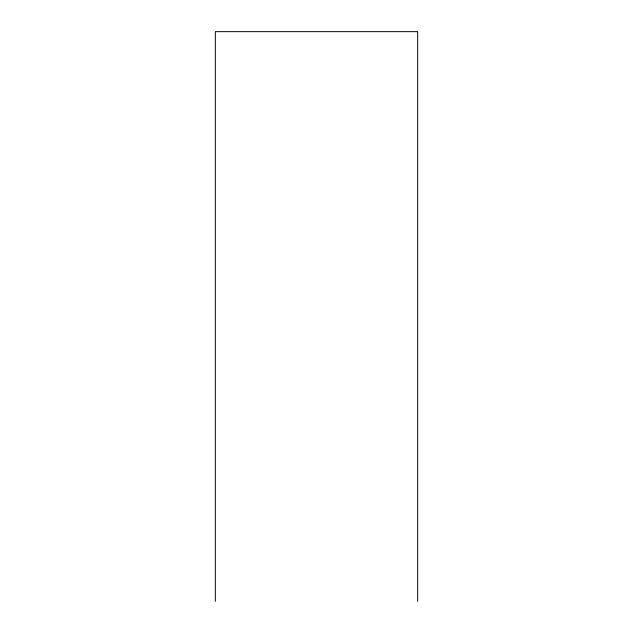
<?xml version="1.0" encoding="UTF-8"?>
<svg xmlns="http://www.w3.org/2000/svg" width="633" height="633" viewBox="0 0 633 633"><rect width="100%" height="100%" fill="white"/><g stroke="black" fill="none" stroke-linecap="round" stroke-linejoin="round"><path stroke-width="0.95" d="M417.669 601.35L417.669 31.65L215.331 31.65L215.331 601.35"/></g></svg>
